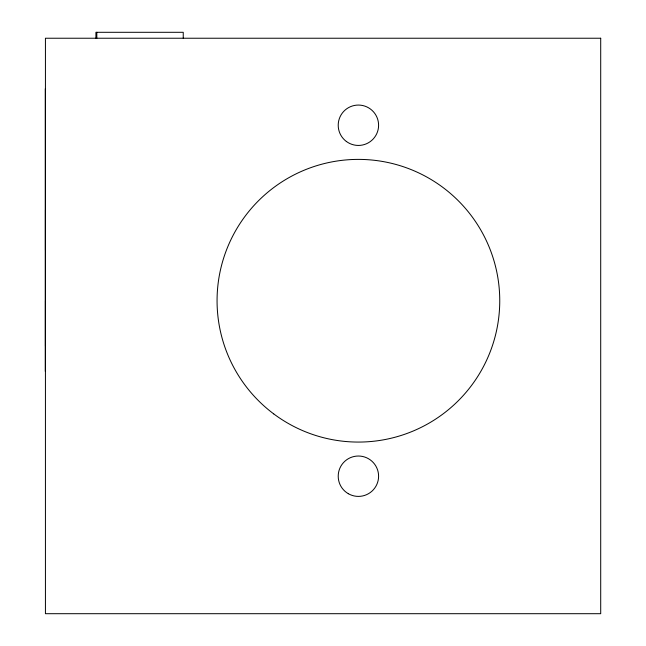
<?xml version="1.0" encoding="UTF-8"?>
<svg xmlns="http://www.w3.org/2000/svg" width="646" height="646" viewBox="0 0 646 646"><rect width="100%" height="100%" fill="white"/><g stroke="black" fill="none" stroke-linecap="round" stroke-linejoin="round"><path stroke-width="0.97" d="M45.293 371.402L45.301 88.72M45.438 346.046L45.438 300.729M45.438 250.18L45.438 209.934M183.238 38.211L183.238 32.3L95.915 32.3L95.915 38.211M96.819 32.3L96.819 38.211M600.707 38.235L45.43 38.235L45.43 613.7L600.707 613.7L600.707 38.235M273.726 413.9A141.345 141.345 0 0 0 498.752 317.477A141.345 141.345 0 0 0 302.74 170.81A141.345 141.345 0 0 0 273.726 413.9M346.337 141.442A20.196 20.196 0 0 0 378.459 127.609A20.196 20.196 0 0 0 350.423 106.703A20.196 20.196 0 0 0 346.337 141.442M348.307 493.697A20.196 20.196 0 0 0 378.596 476.207A20.196 20.196 0 0 0 348.307 458.725A20.196 20.196 0 0 0 348.307 493.697"/></g></svg>
